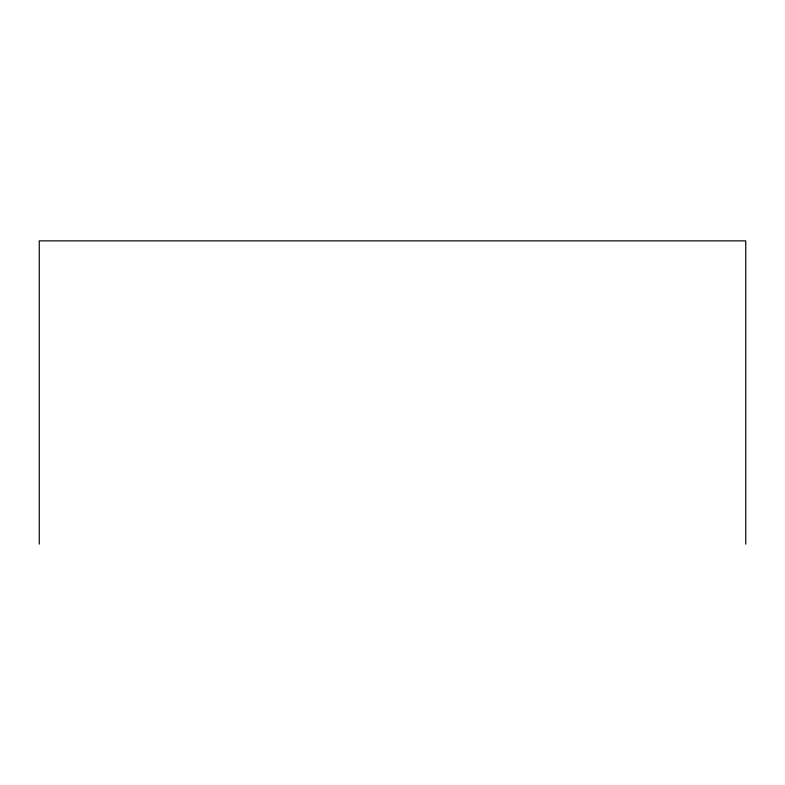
<?xml version="1.0" encoding="UTF-8"?>
<svg xmlns="http://www.w3.org/2000/svg" width="785" height="785" viewBox="0 0 785 785"><rect width="100%" height="100%" fill="white"/><g stroke="black" fill="none" stroke-linecap="round" stroke-linejoin="round"><path stroke-width="1.18" d="M745.75 544.133L745.75 240.867L39.25 240.867L39.25 544.133"/></g></svg>
